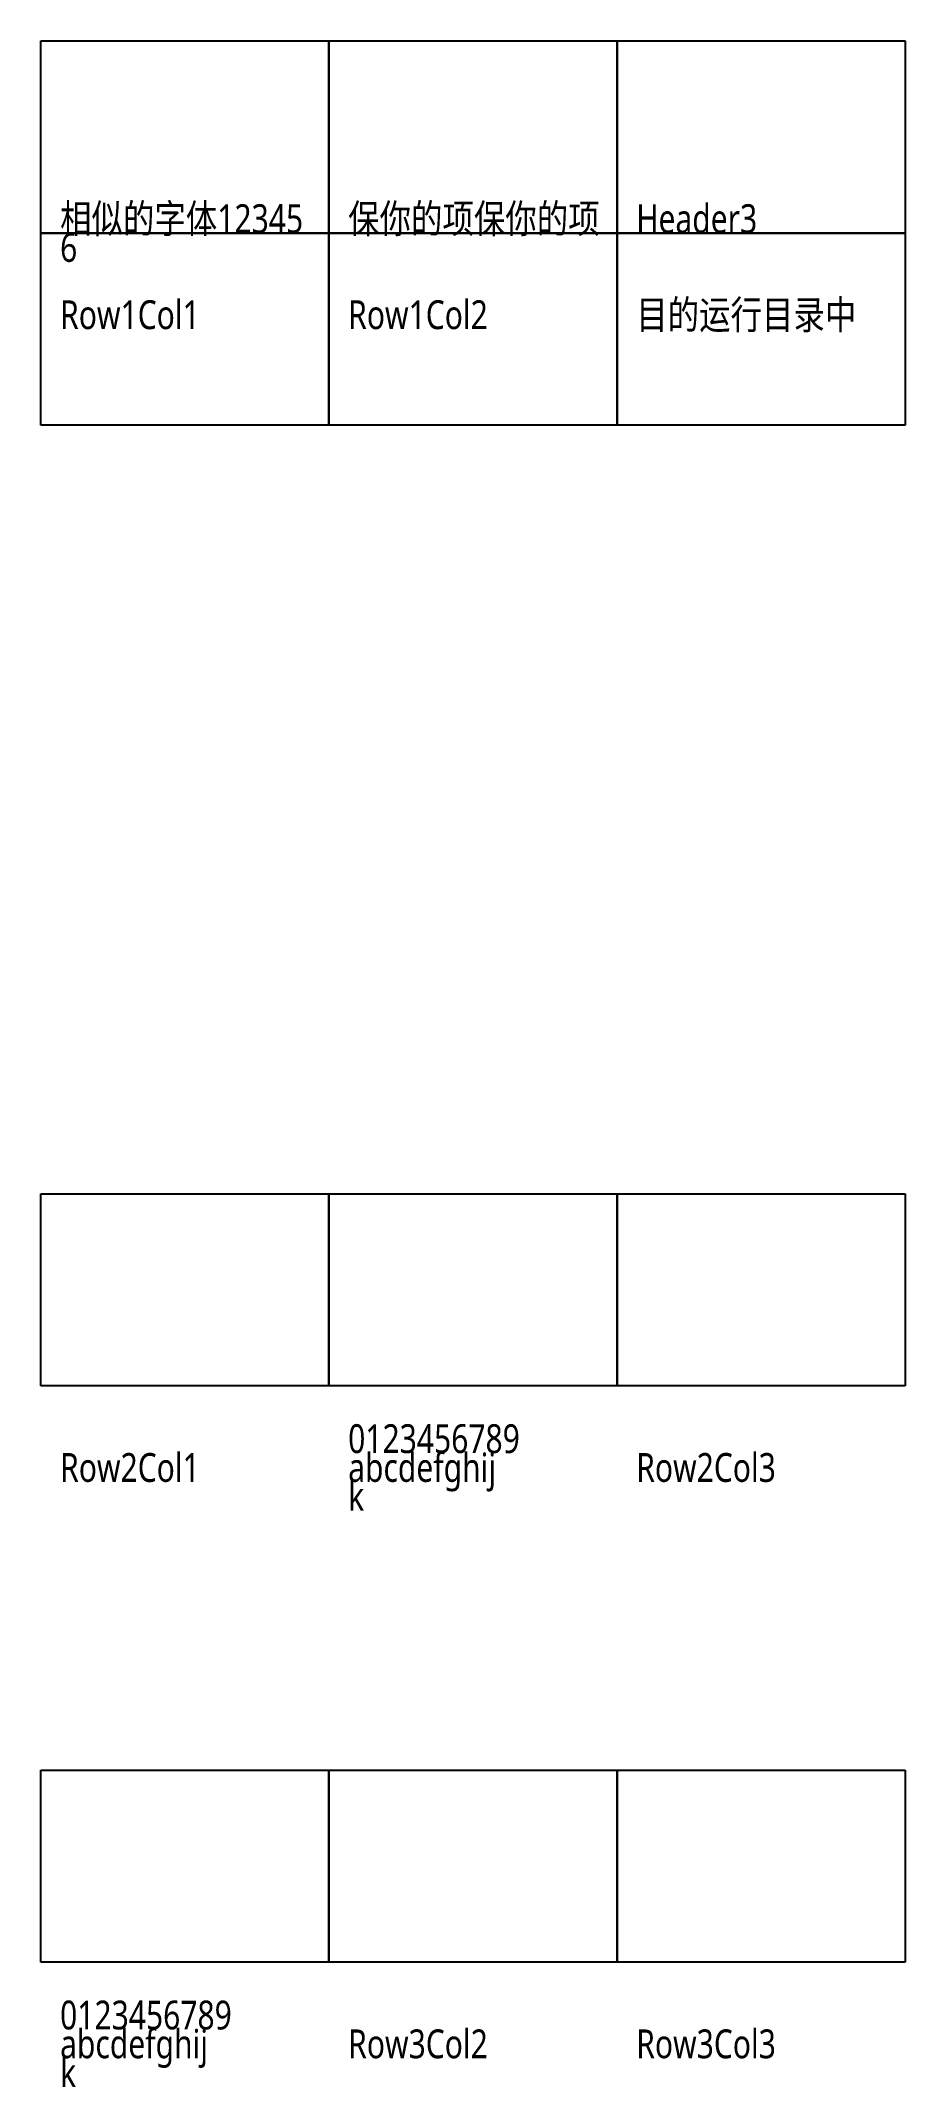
# Model space of a CAD drawing. Extents: x 0 to 45, y -106 to 0.
import ezdxf

# ---------------------------------------------------------------- set-up
doc = ezdxf.new("R2010")
doc.units = 0
doc.styles.add('微软雅黑 Light', font='')
doc.styles.get('微软雅黑 Light').set_extended_font_data('微软雅黑 Light')

msp = doc.modelspace()

# ---------------------------------------------------------------- linework, layer by layer
for p, q in [((0, 0), (15, 0)), ((0, -10), (0, 0)), ((15, 0), (15, -10)), ((15, 0), (30, 0)), ((15, -10), (15, 0)), ((30, 0), (30, -10)), ((30, 0), (45, 0)), ((30, -10), (30, 0)), ((45, 0), (45, -10)), ((15, -10), (0, -10)), ((0, -10), (15, -10)), ((0, -20), (0, -10)), ((30, -10), (15, -10)), ((15, -10), (15, -20)), ((15, -10), (30, -10)), ((15, -20), (15, -10)), ((45, -10), (30, -10)), ((30, -10), (30, -20)), ((30, -10), (45, -10)), ((30, -20), (30, -10)), ((45, -10), (45, -20)), ((15, -20), (0, -20)), ((30, -20), (15, -20)), ((45, -20), (30, -20)), ((0, -60), (15, -60)), ((0, -70), (0, -60)), ((15, -60), (15, -70)), ((15, -60), (30, -60)), ((15, -70), (15, -60)), ((30, -60), (30, -70)), ((30, -60), (45, -60)), ((30, -70), (30, -60)), ((45, -60), (45, -70)), ((15, -70), (0, -70)), ((30, -70), (15, -70)), ((45, -70), (30, -70)), ((0, -90), (15, -90)), ((0, -100), (0, -90)), ((15, -90), (15, -100)), ((15, -90), (30, -90)), ((15, -100), (15, -90)), ((30, -90), (30, -100)), ((30, -90), (45, -90)), ((30, -100), (30, -90)), ((45, -90), (45, -100)), ((15, -100), (0, -100)), ((30, -100), (15, -100)), ((45, -100), (30, -100))]:
    msp.add_line(p, q)

# ---------------------------------------------------------------- texts
at = {"style": '微软雅黑 Light', "width": 0.8}
for s, p in [('相似的字体12345', (1, -10)), ('保你的项保你的项', (16, -10)), ('Header3', (31, -10)), ('6', (1, -11.5)), ('Row1Col1', (1, -15)), ('Row1Col2', (16, -15)), ('目的运行目录中', (31, -15)), ('0123456789', (16, -73.5)), ('Row2Col1', (1, -75)), ('abcdefghij', (16, -75)), ('Row2Col3', (31, -75)), ('k', (16, -76.5)), ('0123456789', (1, -103.5)), ('abcdefghij', (1, -105)), ('Row3Col2', (16, -105)), ('Row3Col3', (31, -105)), ('k', (1, -106.5))]:
    msp.add_text(s, height=1.5, dxfattribs=at).set_placement(p)

doc.saveas('drawing.dxf')
